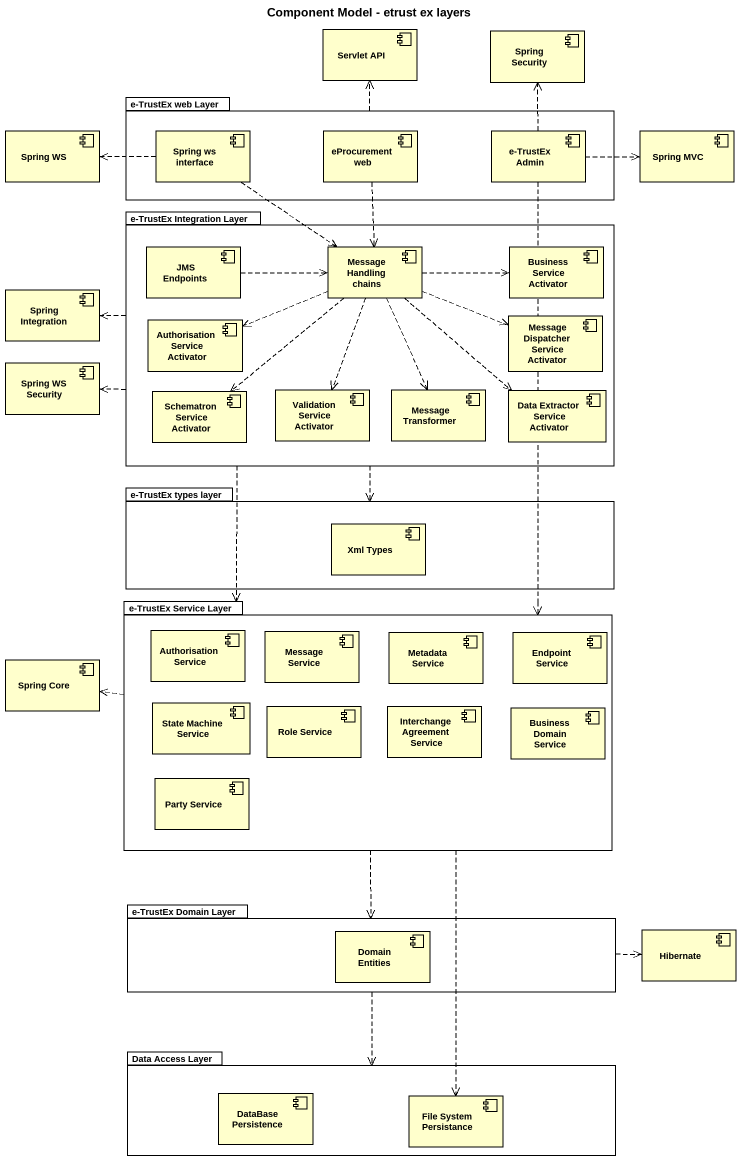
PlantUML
@startuml
title Component Model - etrust ex layers
component "Servlet API" as Servlet_API
component "Spring Security" as Spring_Security
package "e-TrustEx web Layer" as e_TrustEx_web_Layer {
  component "Spring ws interface" as Spring_ws_interface
  component "eProcurement web" as eProcurement_web
  component "e-TrustEx Admin" as e_TrustEx_Admin
}
component "Spring WS" as Spring_WS
component "Spring MVC" as Spring_MVC
package "e-TrustEx Integration Layer" as e_TrustEx_Integration_Layer {
  component "JMS Endpoints" as JMS_Endpoints
  component "Message Handling chains" as Message_Handling_chains
  component "Business Service Activator" as Business_Service_Activator
  component "Authorisation Service Activator" as Authorisation_Service
  component "Message Dispatcher Service Activator" as Message_Dispatcher_Service
  component "Validation Service Activator" as Validation_Service_Activator
  component "Message Transformer" as Message_Transformer
  component "Data Extractor Service Activator" as Data_Extractor_Service
  component "Schematron Service Activator" as Schematron_Service_Activator
}
component "Spring Integration" as Spring_Integration
component "Spring WS Security" as Spring_WS_Security
package "e-TrustEx types layer" as e_TrustEx_types_layer {
  component "Xml Types" as Xml_Types
}
package "e-TrustEx Service Layer" as e_TrustEx_Service_Layer {
  component "Authorisation Service" as Authorisation_Service_2
  component "Message Service" as Message_Service
  component "Metadata Service" as Metadata_Service
  component "Endpoint Service" as Endpoint_Service
  component "State Machine Service" as State_Machine_Service
  component "Role Service" as Role_Service
  component "Interchange Agreement Service" as Interchange_Agreement
  component "Business Domain Service" as Business_Domain_Service
  component "Party Service" as Party_Service
}
component "Spring Core" as Spring_Core
package "e-TrustEx Domain Layer" as e_TrustEx_Domain_Layer {
  component "Domain Entities" as Domain_Entities
}
component Hibernate
package "Data Access Layer" as Data_Access_Layer {
  component "DataBase Persistence" as DataBase_Persistence
  component "File System Persistance" as File_System_Persistance
}
e_TrustEx_web_Layer .up.> Servlet_API
Spring_ws_interface .left.> Spring_WS
Spring_ws_interface ..> Message_Handling_chains
eProcurement_web ..> Message_Handling_chains
e_TrustEx_Admin .up.> Spring_Security
e_TrustEx_Admin .right.> Spring_MVC
e_TrustEx_Admin ..> e_TrustEx_Service_Layer
e_TrustEx_Integration_Layer .left.> Spring_Integration
e_TrustEx_Integration_Layer .left.> Spring_WS_Security
e_TrustEx_Integration_Layer ..> e_TrustEx_types_layer
e_TrustEx_Integration_Layer ..> e_TrustEx_Service_Layer
JMS_Endpoints .right.> Message_Handling_chains
Message_Handling_chains .right.> Business_Service_Activator
Message_Handling_chains .left.> Authorisation_Service
Message_Handling_chains .right.> Message_Dispatcher_Service
Message_Handling_chains ..> Validation_Service_Activator
Message_Handling_chains ..> Message_Transformer
Message_Handling_chains ..> Data_Extractor_Service
Message_Handling_chains ..> Schematron_Service_Activator
e_TrustEx_Service_Layer .left.> Spring_Core
e_TrustEx_Service_Layer ..> e_TrustEx_Domain_Layer
e_TrustEx_Service_Layer ..> File_System_Persistance
e_TrustEx_Domain_Layer .right.> Hibernate
e_TrustEx_Domain_Layer ..> Data_Access_Layer
@enduml
